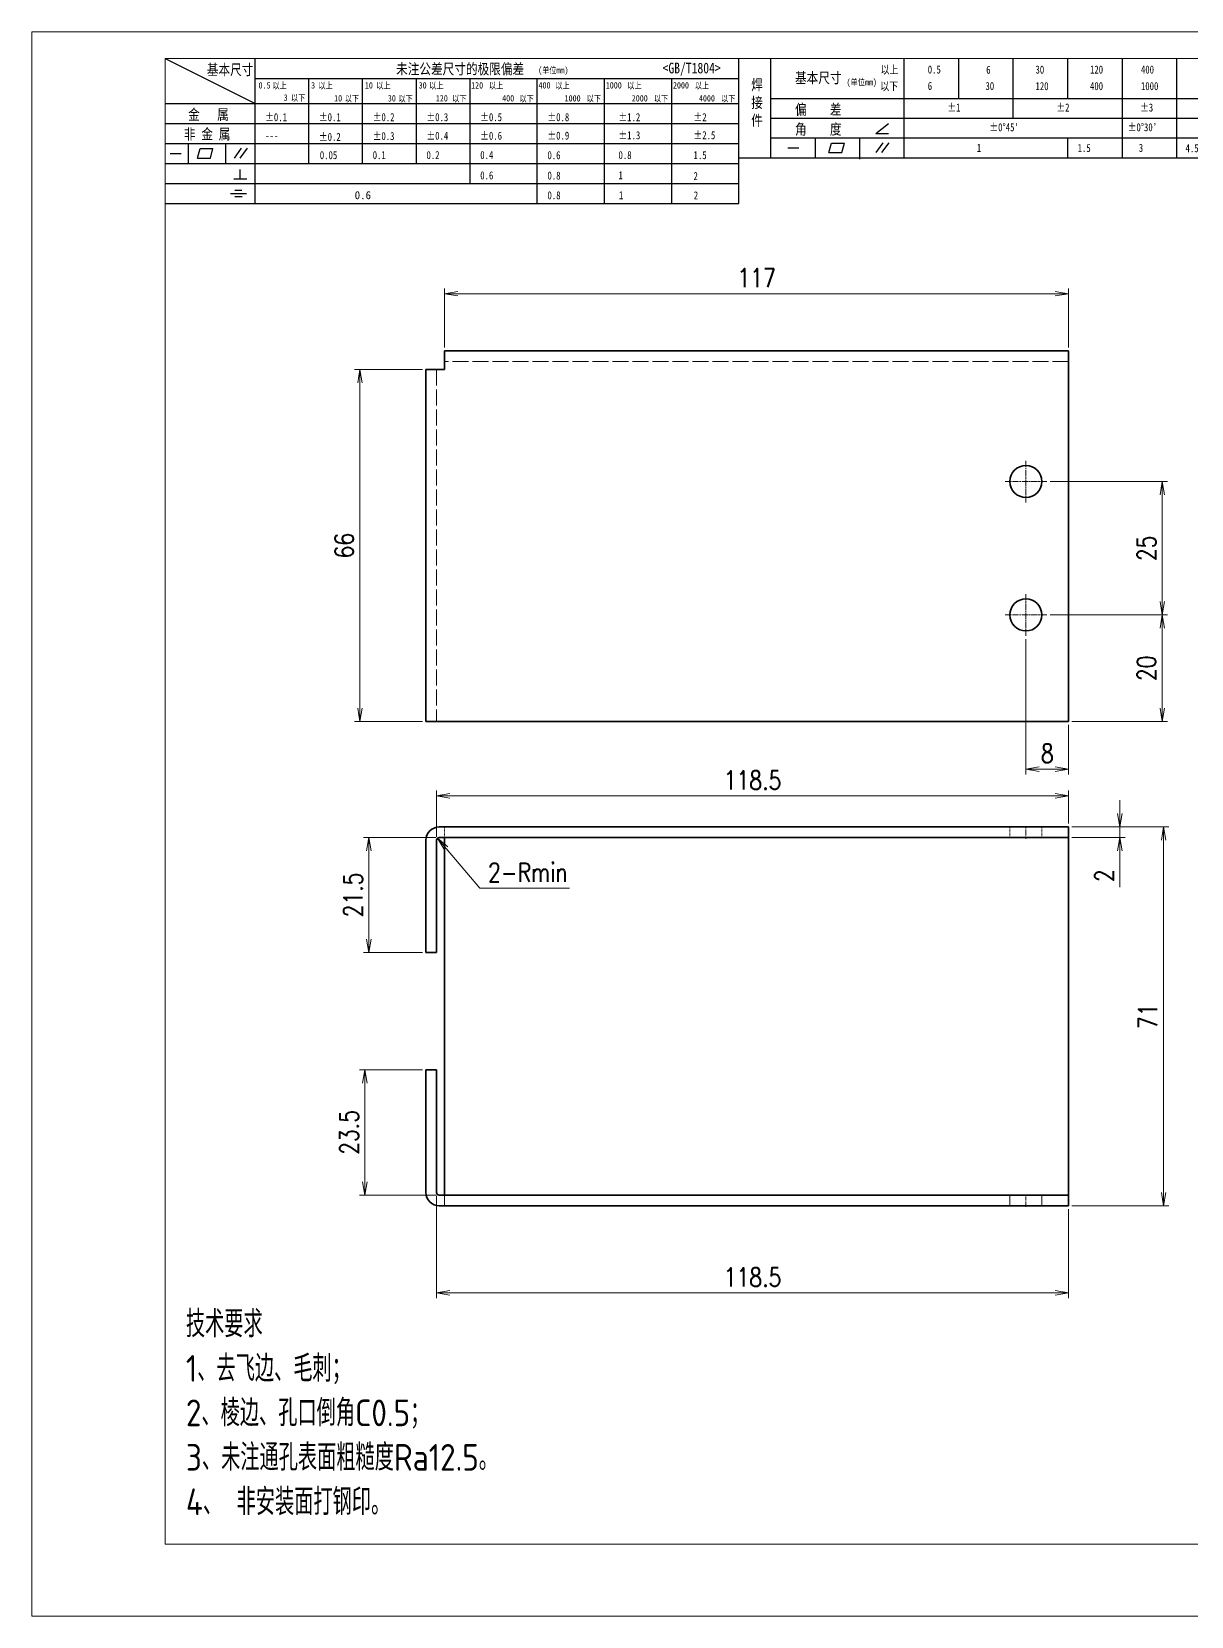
# Model space of a CAD drawing. Header units: inches. Extents: x 269 to 10986, y 1043 to 4337.
# Drawn here: x 513.6 to 731, y 1711.2 to 2008.2 of the extents above; entities that cross this region are included whole.
import ezdxf

# ---------------------------------------------------------------- set-up
doc = ezdxf.new("R2010")
doc.units = ezdxf.units.IN
doc.header["$MEASUREMENT"] = 0
doc.linetypes.add('AM_ISO02W050x2', pattern=[3.75, 3, -0.75])
doc.linetypes.add('AM_ISO08W050x2', pattern=[9, 6, -0.75, 1.5, -0.75])
doc.layers.add('DIM', color=3, linetype='Continuous')
doc.layers.add('图\\M+19E79\\M+195B6\\M+18E9A', color=7, linetype='Continuous')
for name, color, linetype, lineweight in [('中心线', 2, 'AM_ISO08W050x2', 18), ('图框', 7, 'Continuous', 18), ('标注线', 3, 'Continuous', 18), ('粗实线', 7, 'Continuous', 35), ('虚线', 1, 'AM_ISO02W050x2', 18)]:
    doc.layers.add(name, color=color, linetype=linetype, lineweight=lineweight)
doc.layers.add('打印', color=7, linetype='Continuous', lineweight=15, plot=False)
doc.layers.add('打印-禁用', color=7, linetype='Continuous', lineweight=15, plot=False)
doc.styles.add('DIM', font='romans.shx', dxfattribs={"width": 0.8, "bigfont": 'bigfont.shx'})
doc.styles.add('国标', font='simfang.ttf', dxfattribs={"width": 0.8})
doc.styles.add('机械长仿宋', font='gbenor.shx', dxfattribs={"height": 1, "bigfont": 'gbcbig.shx'})
doc.dimstyles.new('XR 1-1$0', dxfattribs={"dimtxt": 3.5, "dimasz": 2.5, "dimexe": 1, "dimexo": 0.625, "dimgap": 1.2, "dimtad": 1, "dimzin": 9, "dimdsep": 46, "dimtxsty": 'DIM', "dimblk": 'OPEN', "dimcen": 0, "dimclrd": 8, "dimclre": 8, "dimclrt": 2, "dimazin": 2, "dimtfac": 0.5, "dimtmove": 0, "dimatfit": 3, "dimldrblk": 'OPEN', "dimfxl": 0, "dimtolj": 2, "dimlwd": 18, "dimlwe": 18, "dimarcsym": 0})
doc.dimstyles.new('XR 1-1$4', dxfattribs={"dimtxt": 3.5, "dimasz": 2.5, "dimexe": 1, "dimexo": 0.625, "dimgap": 1.2, "dimtad": 1, "dimtoh": 1, "dimdsep": 46, "dimtxsty": 'DIM', "dimblk": 'OPEN', "dimcen": 0, "dimclrd": 8, "dimclre": 8, "dimclrt": 2, "dimazin": 2, "dimtfac": 0.5, "dimtofl": 0, "dimtmove": 0, "dimatfit": 3, "dimldrblk": 'OPEN', "dimfxl": 0, "dimtolj": 2, "dimlwd": 18, "dimlwe": 18, "dimarcsym": 0})

# ---------------------------------------------------------------- blocks, each defined once
blk = doc.blocks.new('GZDEH零件A3图框V01版')
at = {"layer": '图\\M+19E79\\M+195B6\\M+18E9A', "color": 9}
for p, q in [((2882.49, -1554.46), (2899.37, -1562.92)), ((2899.37, -1581.67), (2899.37, -1554.46)), ((2990.09, -1581.67), (2990.09, -1554.46)), ((2996.09, -1573.08), (2996.09, -1554.46)), ((3021.09, -1561.98), (3021.09, -1554.46)), ((3031.31, -1561.98), (3031.31, -1554.46)), ((3041.53, -1561.98), (3041.53, -1554.46)), ((3051.75, -1561.98), (3051.75, -1554.46)), ((3061.98, -1561.98), (3061.98, -1554.46)), ((3072.2, -1561.98), (3072.2, -1554.46)), ((2899.37, -1558.24), (2990.09, -1558.24)), ((2909.45, -1574.17), (2909.45, -1558.24)), ((2919.53, -1574.17), (2919.53, -1558.24)), ((2929.61, -1574.17), (2929.61, -1558.24)), ((2939.69, -1577.92), (2939.69, -1558.24)), ((2952.29, -1581.67), (2952.29, -1558.24)), ((2964.89, -1581.67), (2964.89, -1558.24)), ((2977.49, -1581.67), (2977.49, -1558.24)), ((2996.09, -1561.98), (3113.09, -1561.98)), ((3021.09, -1573.08), (3021.09, -1561.98)), ((3041.53, -1565.68), (3041.53, -1561.98)), ((3061.98, -1573.08), (3061.98, -1561.98)), ((3072.2, -1573.08), (3072.2, -1561.98)), ((2882.49, -1562.92), (2990.09, -1562.92)), ((2882.49, -1566.67), (2990.09, -1566.67)), ((2996.09, -1565.68), (3113.09, -1565.68)), ((3015.75, -1568.51), (3018.15, -1566.66)), ((2882.49, -1570.42), (2990.09, -1570.42)), ((2886.92, -1574.12), (2886.92, -1570.42)), ((2893.91, -1574.12), (2893.91, -1570.42)), ((2996.09, -1569.38), (3113.09, -1569.38)), ((3004.42, -1573.08), (3004.42, -1569.38)), ((3006.97, -1572.12), (3007.45, -1570.33)), ((3007.45, -1570.33), (3009.86, -1570.33)), ((3009.39, -1572.12), (3009.86, -1570.33)), ((3012.75, -1573.08), (3012.75, -1569.38)), ((3015.75, -1568.51), (3018.15, -1568.51)), ((3015.81, -1572.12), (3017.15, -1570.26)), ((3016.89, -1572.12), (3018.23, -1570.26)), ((3051.75, -1573.08), (3051.75, -1569.38)), ((2883.43, -1572.27), (2885.49, -1572.27)), ((2888.59, -1573.16), (2889.07, -1571.37)), ((2888.59, -1573.16), (2891, -1573.16)), ((2889.07, -1571.37), (2891.48, -1571.37)), ((2891, -1573.16), (2891.48, -1571.37)), ((2895.52, -1573.16), (2896.85, -1571.3)), ((2896.6, -1573.16), (2897.94, -1571.3)), ((2990.09, -1573.08), (3113.09, -1573.08)), ((2999.26, -1571.23), (3001.32, -1571.23)), ((3006.97, -1572.12), (3009.39, -1572.12)), ((3012.75, -1573.33), (3012.75, -1573.08)), ((2882.49, -1574.17), (2990.09, -1574.17)), ((2895.42, -1577.05), (2897.81, -1577.05)), ((2896.58, -1577.05), (2896.58, -1575.28)), ((2882.49, -1577.92), (2990.09, -1577.92)), ((2894.79, -1579.77), (2897.77, -1579.77)), ((2895.57, -1579.17), (2896.92, -1579.17)), ((2882.49, -1581.67), (2990.09, -1581.67)), ((2895.57, -1580.37), (2896.93, -1580.37))]:
    blk.add_line(p, q, dxfattribs=at)
at = {"layer": '图框', "linetype": 'Continuous'}
for p, q in [((2882.49, -1554.46), (2882.49, -1832.96)), ((3272.49, -1554.46), (2882.49, -1554.46)), ((2882.49, -1832.96), (3272.49, -1832.96))]:
    blk.add_line(p, q, dxfattribs=at)
at = {"layer": '打印-禁用', "linetype": 'Continuous'}
for p, q in [((2857.49, -1549.46), (2857.49, -1846.46)), ((3277.49, -1549.46), (2857.49, -1549.46)), ((2857.49, -1846.46), (3277.49, -1846.46))]:
    blk.add_line(p, q, dxfattribs=at)
at = {"layer": '图\\M+19E79\\M+195B6\\M+18E9A', "color": 9, "style": '国标', "width": 0.8}
for s, height, p in [('基本尺寸', 2, (2890.33, -1557.58)), ('未注公差尺寸的极限偏差', 2, (2925.81, -1557.44)), ('<GB/T1804>', 2, (2975.78, -1557.27)), ('以上', 1.5, (3016.64, -1557.33)), ('0.5', 1.5, (3025.49, -1557.3)), ('6', 1.5, (3036.45, -1557.34)), ('30', 1.5, (3045.69, -1557.31)), ('120', 1.5, (3055.91, -1557.31)), ('400', 1.5, (3065.46, -1557.31)), ('30', 1.2, (2930.04, -1560.11)), ('基本尺寸', 2, (3000.6, -1559.1)), ('以下', 1.5, (3016.58, -1560.43)), ('6', 1.5, (3025.49, -1560.38)), ('30', 1.5, (3036.31, -1560.39)), ('120', 1.5, (3045.69, -1560.41)), ('400', 1.5, (3055.91, -1560.41)), ('1000', 1.5, (3065.46, -1560.41)), ('金   属', 2, (2886.82, -1565.98)), ('±0.1', 1.5, (2901.27, -1566.23)), ('±0.1', 1.5, (2911.35, -1566.23)), ('±0.2', 1.5, (2921.43, -1566.23)), ('±0.3', 1.5, (2931.51, -1566.23)), ('±0.5', 1.5, (2941.59, -1566.23)), ('±0.8', 1.5, (2954.19, -1566.23)), ('±1.2', 1.5, (2967.51, -1566.23)), ('±2', 1.5, (2981.58, -1566.23)), ('偏    差', 2, (3000.6, -1565.04)), ('±1', 1.5, (3029.16, -1564.42)), ('±2', 1.5, (3049.61, -1564.42)), ('±3', 1.5, (3065.3, -1564.42)), ('非 金 属', 2, (2886.02, -1569.65)), ('±0.3', 1.5, (2921.43, -1569.77)), ('±0.4', 1.5, (2931.51, -1569.71)), ('±0.6', 1.5, (2941.59, -1569.71)), ('±0.9', 1.5, (2954.19, -1569.68)), ('±1.3', 1.5, (2967.51, -1569.62)), ('±2.5', 1.5, (2981.58, -1569.61)), ('角    度', 2, (3000.6, -1568.74)), ("±0%%D45'", 1.5, (3037.06, -1568.12)), ("±0%%D30'", 1.5, (3062.98, -1568.12)), ('---', 1.5, (2901.27, -1569.65)), ('±0.2', 1.5, (2911.35, -1569.92)), ('1', 1.5, (3034.69, -1571.98)), ('1.5', 1.5, (3053.59, -1572.01)), ('3', 1.5, (3065.05, -1571.98)), ('4.5', 1.5, (3073.82, -1572.05)), ('0.1', 1.5, (2921.43, -1573.34)), ('0.2', 1.5, (2931.51, -1573.33)), ('0.4', 1.5, (2941.59, -1573.33)), ('0.6', 1.5, (2954.19, -1573.35)), ('0.8', 1.5, (2967.51, -1573.33)), ('1.5', 1.5, (2981.58, -1573.34)), ('0.6', 1.5, (2941.59, -1577.14)), ('0.8', 1.5, (2954.19, -1577.17)), ('1', 1.5, (2967.51, -1577.12)), ('2', 1.5, (2981.58, -1577.26)), ('0.8', 1.5, (2954.19, -1580.87)), ('1', 1.5, (2967.59, -1580.86)), ('2', 1.5, (2981.62, -1580.89))]:
    blk.add_text(s, height=height, dxfattribs=at).set_placement(p)
at = {"layer": '图\\M+19E79\\M+195B6\\M+18E9A', "color": 9, "lineweight": 15, "style": '国标', "width": 0.8}
for s, p in [('(单位mm)', (2952.44, -1557.27)), ('0.5', (2900.03, -1560.11)), ('以上', (2902.64, -1560.16)), ('3', (2909.88, -1560.11)), ('以上', (2911.25, -1560.16)), ('10', (2919.96, -1560.11)), ('以上', (2922.09, -1560.16)), ('以上', (2932.02, -1560.16)), ('120', (2939.88, -1560.11)), ('以上', (2943.21, -1560.16)), ('400', (2952.52, -1560.11)), ('以上', (2955.68, -1560.16)), ('1000', (2965.12, -1560.11)), ('以上', (2969.16, -1560.16)), ('2000', (2977.72, -1560.11)), ('以上', (2981.8, -1560.16)), ('(单位mm)', (3010.27, -1559.51)), ('3', (2904.73, -1562.41)), ('以下', (2906.1, -1562.46)), ('10', (2914.19, -1562.54)), ('以下', (2916.18, -1562.59)), ('30', (2924.27, -1562.54)), ('以下', (2926.26, -1562.59)), ('120', (2933.26, -1562.54)), ('以下', (2936.34, -1562.59)), ('400', (2945.7, -1562.54)), ('以下', (2948.94, -1562.59)), ('1000', (2957.41, -1562.54)), ('以下', (2961.54, -1562.59)), ('2000', (2969.99, -1562.54)), ('以下', (2974.14, -1562.59)), ('4000', (2982.59, -1562.54)), ('以下', (2986.74, -1562.59))]:
    blk.add_text(s, height=1.2, dxfattribs=at).set_placement(p)
at = {"layer": '图\\M+19E79\\M+195B6\\M+18E9A', "color": 9, "lineweight": 13, "style": '国标'}
blk.add_text('0.6', height=1.5, dxfattribs=at).set_placement((2918.05, -1580.85))
at = {"layer": '图\\M+19E79\\M+195B6\\M+18E9A', "color": 9, "style": '国标'}
for s, insert, char_height, width, attachment_point in [('焊\\P接\\P件', (2992.39, -1558.41), 2, 3.1877, 1), ('0.05', (2911.51, -1573.37), 1.5, 5.1982, 7)]:
    blk.add_mtext(s, dxfattribs=dict(at, insert=insert, char_height=char_height, width=width, attachment_point=attachment_point))
blk = doc.blocks.new('DEH A3')
at = {"layer": '图框'}
blk.add_blockref('GZDEH零件A3图框V01版', (-2857.49, 1846.46), dxfattribs=at)
blk = doc.blocks.new('_Open')
at = {"color": 0, "linetype": 'ByBlock', "lineweight": -2}
for p, q in [((-1, 0.17), (0, 0)), ((-1, -0.17), (0, 0)), ((0, 0), (-1, 0))]:
    blk.add_line(p, q, dxfattribs=at)
blk = doc.blocks.new('*D566')
at = {"layer": 'Defpoints', "color": 0, "transparency": 16777216}
for p in [(708.01, 1865), (589.51, 1856.68), (708.01, 1859.18)]:
    blk.add_point(p, dxfattribs=at)
at = {"layer": 'DIM', "color": 8, "lineweight": 18, "transparency": 16777216}
for p, q in [((589.51, 1857.3), (589.51, 1866)), ((708.01, 1859.8), (708.01, 1866)), ((592.01, 1865), (705.51, 1865))]:
    blk.add_line(p, q, dxfattribs=at)
at = {"layer": 'DIM', "color": 8, "lineweight": 18, "transparency": 16777216, "xscale": 2.5, "yscale": 2.5, "zscale": 2.5, "rotation": 180}
blk.add_blockref('_Open', (589.51, 1865), dxfattribs=at)
at = {"layer": 'DIM', "color": 8, "lineweight": 18, "transparency": 16777216, "xscale": 2.5, "yscale": 2.5, "zscale": 2.5}
blk.add_blockref('_Open', (708.01, 1865), dxfattribs=at)
at = {"layer": 'DIM', "color": 2, "transparency": 16777216, "insert": (648.76, 1867.95), "char_height": 3.5, "attachment_point": 5, "style": 'DIM'}
blk.add_mtext('\\A2;118.5', dxfattribs=at)
blk = doc.blocks.new('*D567')
at = {"layer": 'Defpoints', "color": 0, "transparency": 16777216}
for p in [(576.81, 1857.18), (590.01, 1857.18), (587.51, 1835.68)]:
    blk.add_point(p, dxfattribs=at)
at = {"layer": 'DIM', "color": 8, "lineweight": 18, "transparency": 16777216}
for p, q in [((589.38, 1857.18), (575.81, 1857.18)), ((576.81, 1838.18), (576.81, 1854.68)), ((586.88, 1835.68), (575.81, 1835.68))]:
    blk.add_line(p, q, dxfattribs=at)
at = {"layer": 'DIM', "color": 8, "lineweight": 18, "transparency": 16777216, "xscale": 2.5, "yscale": 2.5, "zscale": 2.5}
for p, rotation in [((576.81, 1857.18), 90), ((576.81, 1835.68), 270)]:
    blk.add_blockref('_Open', p, dxfattribs=dict(at, rotation=rotation))
at = {"layer": 'DIM', "color": 2, "transparency": 16777216, "insert": (573.86, 1846.43), "char_height": 3.5, "attachment_point": 5, "rotation": 90, "style": 'DIM'}
blk.add_mtext('\\A2;21.5', dxfattribs=at)
blk = doc.blocks.new('*D568')
at = {"layer": 'Defpoints', "color": 0, "transparency": 16777216}
for p in [(708.01, 1859.18), (708.01, 1857.18), (717.62, 1857.18)]:
    blk.add_point(p, dxfattribs=at)
at = {"layer": 'DIM', "color": 8, "lineweight": 18, "transparency": 16777216}
for p, q in [((717.62, 1861.68), (717.62, 1864.18)), ((708.63, 1859.18), (718.62, 1859.18)), ((708.63, 1857.18), (718.62, 1857.18)), ((717.62, 1859.18), (717.62, 1857.18)), ((717.62, 1854.68), (717.62, 1847.91))]:
    blk.add_line(p, q, dxfattribs=at)
at = {"layer": 'DIM', "color": 8, "lineweight": 18, "transparency": 16777216, "xscale": 2.5, "yscale": 2.5, "zscale": 2.5}
for p, rotation in [((717.62, 1859.18), 270), ((717.62, 1857.18), 90)]:
    blk.add_blockref('_Open', p, dxfattribs=dict(at, rotation=rotation))
at = {"layer": 'DIM', "color": 2, "transparency": 16777216, "insert": (714.67, 1850.04), "char_height": 3.5, "attachment_point": 5, "rotation": 90, "style": 'DIM'}
blk.add_mtext('\\A2;2', dxfattribs=at)
blk = doc.blocks.new('*D569')
at = {"layer": 'Defpoints', "color": 0, "transparency": 16777216}
for p in [(708.01, 1859.18), (708.01, 1788.18), (725.82, 1788.18)]:
    blk.add_point(p, dxfattribs=at)
at = {"layer": 'DIM', "color": 8, "lineweight": 18, "transparency": 16777216}
for p, q in [((708.63, 1859.18), (726.82, 1859.18)), ((725.82, 1856.68), (725.82, 1790.68)), ((708.63, 1788.18), (726.82, 1788.18))]:
    blk.add_line(p, q, dxfattribs=at)
at = {"layer": 'DIM', "color": 8, "lineweight": 18, "transparency": 16777216, "xscale": 2.5, "yscale": 2.5, "zscale": 2.5}
for p, rotation in [((725.82, 1859.18), 90), ((725.82, 1788.18), 270)]:
    blk.add_blockref('_Open', p, dxfattribs=dict(at, rotation=rotation))
at = {"layer": 'DIM', "color": 2, "transparency": 16777216, "insert": (722.87, 1823.68), "char_height": 3.5, "attachment_point": 5, "rotation": 90, "style": 'DIM'}
blk.add_mtext('\\A2;71', dxfattribs=at)
blk = doc.blocks.new('*D570')
at = {"layer": 'Defpoints', "color": 0, "transparency": 16777216}
for p in [(587.51, 1813.68), (576.07, 1790.18), (590.01, 1790.18)]:
    blk.add_point(p, dxfattribs=at)
at = {"layer": 'DIM', "color": 8, "lineweight": 18, "transparency": 16777216}
for p, q in [((586.88, 1813.68), (575.07, 1813.68)), ((576.07, 1811.18), (576.07, 1792.68)), ((589.38, 1790.18), (575.07, 1790.18))]:
    blk.add_line(p, q, dxfattribs=at)
at = {"layer": 'DIM', "color": 8, "lineweight": 18, "transparency": 16777216, "xscale": 2.5, "yscale": 2.5, "zscale": 2.5}
for p, rotation in [((576.07, 1813.68), 90), ((576.07, 1790.18), 270)]:
    blk.add_blockref('_Open', p, dxfattribs=dict(at, rotation=rotation))
at = {"layer": 'DIM', "color": 2, "transparency": 16777216, "insert": (573.12, 1801.93), "char_height": 3.5, "attachment_point": 5, "rotation": 90, "style": 'DIM'}
blk.add_mtext('\\A2;23.5', dxfattribs=at)
blk = doc.blocks.new('*D571')
at = {"layer": 'Defpoints', "color": 0, "transparency": 16777216}
for p in [(589.51, 1790.68), (708.01, 1788.18), (708.01, 1771.86)]:
    blk.add_point(p, dxfattribs=at)
at = {"layer": 'DIM', "color": 8, "lineweight": 18, "transparency": 16777216}
for p, q in [((589.51, 1790.05), (589.51, 1770.86)), ((708.01, 1787.55), (708.01, 1770.86)), ((592.01, 1771.86), (705.51, 1771.86))]:
    blk.add_line(p, q, dxfattribs=at)
at = {"layer": 'DIM', "color": 8, "lineweight": 18, "transparency": 16777216, "xscale": 2.5, "yscale": 2.5, "zscale": 2.5, "rotation": 180}
blk.add_blockref('_Open', (589.51, 1771.86), dxfattribs=at)
at = {"layer": 'DIM', "color": 8, "lineweight": 18, "transparency": 16777216, "xscale": 2.5, "yscale": 2.5, "zscale": 2.5}
blk.add_blockref('_Open', (708.01, 1771.86), dxfattribs=at)
at = {"layer": 'DIM', "color": 2, "transparency": 16777216, "insert": (648.76, 1774.81), "char_height": 3.5, "attachment_point": 5, "style": 'DIM'}
blk.add_mtext('\\A2;118.5', dxfattribs=at)
blk = doc.blocks.new('*D572')
at = {"layer": 'Defpoints', "color": 0, "transparency": 16777216}
for p in [(708.01, 1959.13), (591.01, 1948.42), (708.01, 1948.42)]:
    blk.add_point(p, dxfattribs=at)
at = {"layer": 'DIM', "color": 8, "lineweight": 18, "transparency": 16777216}
for p, q in [((591.01, 1949.05), (591.01, 1960.13)), ((593.51, 1959.13), (705.51, 1959.13)), ((708.01, 1949.05), (708.01, 1960.13))]:
    blk.add_line(p, q, dxfattribs=at)
at = {"layer": 'DIM', "color": 8, "lineweight": 18, "transparency": 16777216, "xscale": 2.5, "yscale": 2.5, "zscale": 2.5, "rotation": 180}
blk.add_blockref('_Open', (591.01, 1959.13), dxfattribs=at)
at = {"layer": 'DIM', "color": 8, "lineweight": 18, "transparency": 16777216, "xscale": 2.5, "yscale": 2.5, "zscale": 2.5}
blk.add_blockref('_Open', (708.01, 1959.13), dxfattribs=at)
at = {"layer": 'DIM', "color": 2, "transparency": 16777216, "insert": (649.51, 1962.08), "char_height": 3.5, "attachment_point": 5, "style": 'DIM'}
blk.add_mtext('\\A2;117', dxfattribs=at)
blk = doc.blocks.new('*D573')
at = {"layer": 'Defpoints', "color": 0, "transparency": 16777216}
for p in [(575.15, 1944.92), (587.51, 1944.92), (587.51, 1878.92)]:
    blk.add_point(p, dxfattribs=at)
at = {"layer": 'DIM', "color": 8, "lineweight": 18, "transparency": 16777216}
for p, q in [((586.88, 1944.92), (574.15, 1944.92)), ((575.15, 1881.42), (575.15, 1942.42)), ((586.88, 1878.92), (574.15, 1878.92))]:
    blk.add_line(p, q, dxfattribs=at)
at = {"layer": 'DIM', "color": 8, "lineweight": 18, "transparency": 16777216, "xscale": 2.5, "yscale": 2.5, "zscale": 2.5}
for p, rotation in [((575.15, 1944.92), 90), ((575.15, 1878.92), 270)]:
    blk.add_blockref('_Open', p, dxfattribs=dict(at, rotation=rotation))
at = {"layer": 'DIM', "color": 2, "transparency": 16777216, "insert": (572.2, 1911.92), "char_height": 3.5, "attachment_point": 5, "rotation": 90, "style": 'DIM'}
blk.add_mtext('\\A2;66', dxfattribs=at)
blk = doc.blocks.new('*D579')
at = {"layer": 'Defpoints', "color": 0, "transparency": 16777216}
for p in [(589.68, 1857.06), (590.01, 1856.68)]:
    blk.add_point(p, dxfattribs=at)
at = {"layer": 'DIM', "color": 8, "lineweight": 18, "transparency": 16777216}
for p, q in [((597.61, 1847.71), (591.3, 1855.15)), ((614.41, 1847.71), (597.61, 1847.71))]:
    blk.add_line(p, q, dxfattribs=at)
at = {"layer": 'DIM', "color": 8, "lineweight": 18, "transparency": 16777216, "xscale": 2.5, "yscale": 2.5, "zscale": 2.5, "rotation": 130.30019644307}
blk.add_blockref('_Open', (589.68, 1857.06), dxfattribs=at)
at = {"layer": 'DIM', "color": 2, "transparency": 16777216, "insert": (606.61, 1850.66), "char_height": 3.5, "attachment_point": 5, "style": 'DIM'}
blk.add_mtext('\\A2;{\\Fromans,bigfont|c134;2-Rmin}', dxfattribs=at)
blk = doc.blocks.new('*D580')
at = {"layer": 'Defpoints', "color": 0, "transparency": 16777216}
for p in [(703.91, 1898.92), (725.57, 1898.92), (708.01, 1878.92)]:
    blk.add_point(p, dxfattribs=at)
at = {"layer": 'DIM', "color": 8, "lineweight": 18, "transparency": 16777216}
for p, q in [((704.53, 1898.92), (726.57, 1898.92)), ((725.57, 1881.42), (725.57, 1896.42)), ((708.63, 1878.92), (726.57, 1878.92))]:
    blk.add_line(p, q, dxfattribs=at)
at = {"layer": 'DIM', "color": 8, "lineweight": 18, "transparency": 16777216, "xscale": 2.5, "yscale": 2.5, "zscale": 2.5}
for p, rotation in [((725.57, 1898.92), 90), ((725.57, 1878.92), 270)]:
    blk.add_blockref('_Open', p, dxfattribs=dict(at, rotation=rotation))
at = {"layer": 'DIM', "color": 2, "transparency": 16777216, "insert": (722.62, 1888.92), "char_height": 3.5, "attachment_point": 5, "rotation": 90, "style": 'DIM'}
blk.add_mtext('\\A2;20', dxfattribs=at)
blk = doc.blocks.new('*D581')
at = {"layer": 'Defpoints', "color": 0, "transparency": 16777216}
for p in [(703.91, 1923.92), (725.57, 1923.92), (704.53, 1898.92)]:
    blk.add_point(p, dxfattribs=at)
at = {"layer": 'DIM', "color": 8, "lineweight": 18, "transparency": 16777216}
for p, q in [((704.53, 1923.92), (726.57, 1923.92)), ((725.57, 1901.42), (725.57, 1921.42)), ((705.16, 1898.92), (726.57, 1898.92))]:
    blk.add_line(p, q, dxfattribs=at)
at = {"layer": 'DIM', "color": 8, "lineweight": 18, "transparency": 16777216, "xscale": 2.5, "yscale": 2.5, "zscale": 2.5}
for p, rotation in [((725.57, 1923.92), 90), ((725.57, 1898.92), 270)]:
    blk.add_blockref('_Open', p, dxfattribs=dict(at, rotation=rotation))
at = {"layer": 'DIM', "color": 2, "transparency": 16777216, "insert": (722.62, 1911.42), "char_height": 3.5, "attachment_point": 5, "rotation": 90, "style": 'DIM'}
blk.add_mtext('\\A2;25', dxfattribs=at)
blk = doc.blocks.new('*D582')
at = {"layer": 'Defpoints', "color": 0, "transparency": 16777216}
for p in [(700.01, 1895.02), (708.01, 1878.92), (708.01, 1870.02)]:
    blk.add_point(p, dxfattribs=at)
at = {"layer": 'DIM', "color": 8, "lineweight": 18, "transparency": 16777216}
for p, q in [((700.01, 1894.4), (700.01, 1869.02)), ((708.01, 1878.3), (708.01, 1869.02)), ((702.51, 1870.02), (705.51, 1870.02))]:
    blk.add_line(p, q, dxfattribs=at)
at = {"layer": 'DIM', "color": 8, "lineweight": 18, "transparency": 16777216, "xscale": 2.5, "yscale": 2.5, "zscale": 2.5, "rotation": 180}
blk.add_blockref('_Open', (700.01, 1870.02), dxfattribs=at)
at = {"layer": 'DIM', "color": 8, "lineweight": 18, "transparency": 16777216, "xscale": 2.5, "yscale": 2.5, "zscale": 2.5}
blk.add_blockref('_Open', (708.01, 1870.02), dxfattribs=at)
at = {"layer": 'DIM', "color": 2, "transparency": 16777216, "insert": (704.01, 1872.97), "char_height": 3.5, "attachment_point": 5, "style": 'DIM'}
blk.add_mtext('\\A2;8', dxfattribs=at)

msp = doc.modelspace()

# ---------------------------------------------------------------- linework, layer by layer
at = {"layer": '中心线', "ltscale": 0.195}
for p, q in [((700.006, 1927.82), (700.006, 1920.02)), ((703.906, 1923.92), (696.106, 1923.92)), ((700.006, 1902.82), (700.006, 1895.02)), ((703.906, 1898.92), (696.106, 1898.92))]:
    msp.add_line(p, q, dxfattribs=at)
at = {"layer": '中心线', "ltscale": 0.06}
for p, q in [((700.006, 1856.978), (700.006, 1859.378)), ((700.006, 1787.978), (700.006, 1790.378))]:
    msp.add_line(p, q, dxfattribs=at)
at = {"layer": '打印'}
msp.add_lwpolyline([(513.601, 2008.236), (933.601, 2008.236), (933.601, 1711.236), (513.601, 1711.236)], close=True, dxfattribs=at)
at = {"layer": '粗实线', "ltscale": 0.0625}
for p, q in [((591.006, 1948.42), (591.006, 1945.92)), ((708.006, 1948.42), (708.006, 1945.92)), ((587.506, 1944.92), (590.006, 1944.92)), ((587.506, 1878.92), (590.006, 1878.92))]:
    msp.add_line(p, q, dxfattribs=at)
at = {"layer": '粗实线'}
for p, q in [((708.006, 1948.42), (591.006, 1948.42)), ((708.006, 1945.92), (708.006, 1878.92)), ((587.506, 1944.92), (587.506, 1878.92)), ((708.006, 1878.92), (590.006, 1878.92)), ((587.506, 1856.678), (587.506, 1835.678)), ((589.506, 1856.678), (589.506, 1835.678)), ((708.006, 1859.178), (590.006, 1859.178)), ((708.006, 1857.178), (590.006, 1857.178)), ((591.006, 1856.678), (591.006, 1790.678)), ((708.006, 1856.678), (708.006, 1790.678)), ((587.506, 1813.678), (587.506, 1790.678)), ((589.506, 1813.678), (589.506, 1790.678)), ((708.006, 1790.178), (590.006, 1790.178)), ((708.006, 1788.178), (590.006, 1788.178))]:
    msp.add_line(p, q, dxfattribs=at)
at = {"layer": '粗实线', "ltscale": 0.025}
for p, q in [((591.006, 1945.92), (591.006, 1944.92)), ((591.006, 1944.92), (590.006, 1944.92))]:
    msp.add_line(p, q, dxfattribs=at)
at = {"layer": '粗实线', "ltscale": 0.003661}
for p, q in [((591.006, 1857.178), (591.006, 1857.032)), ((708.006, 1857.178), (708.006, 1857.032)), ((591.006, 1790.325), (591.006, 1790.178)), ((708.006, 1790.325), (708.006, 1790.178))]:
    msp.add_line(p, q, dxfattribs=at)
at = {"layer": '粗实线', "ltscale": 0.008839}
for p, q in [((591.006, 1857.032), (591.006, 1856.678)), ((708.006, 1857.032), (708.006, 1856.678)), ((591.006, 1790.678), (591.006, 1790.325)), ((708.006, 1790.678), (708.006, 1790.325))]:
    msp.add_line(p, q, dxfattribs=at)
at = {"layer": '粗实线', "ltscale": 0.05}
for p, q in [((708.006, 1857.178), (708.006, 1859.178)), ((587.506, 1835.678), (589.506, 1835.678)), ((587.506, 1813.678), (589.506, 1813.678)), ((708.006, 1788.178), (708.006, 1790.178))]:
    msp.add_line(p, q, dxfattribs=at)
at = {"layer": '粗实线'}
for centre in [(700.006, 1923.92), (700.006, 1898.92)]:
    msp.add_circle(centre, 3, dxfattribs=at)
for centre, radius, start, end in [((590.006, 1856.678), 2.5, 90, 180), ((590.006, 1856.678), 0.5, 90, 180), ((590.006, 1790.678), 2.5, 180, 270), ((590.006, 1790.678), 0.5, 180, 270)]:
    msp.add_arc(centre, radius, start, end, dxfattribs=at)
at = {"layer": '虚线'}
for p, q in [((708.006, 1946.42), (591.006, 1946.42)), ((589.506, 1944.92), (589.506, 1878.92))]:
    msp.add_line(p, q, dxfattribs=at)
at = {"layer": '虚线', "ltscale": 0.05}
for p, q in [((591.006, 1857.178), (591.006, 1859.178)), ((697.006, 1857.178), (697.006, 1859.178)), ((697.006, 1857.178), (697.006, 1859.178)), ((703.006, 1857.178), (703.006, 1859.178)), ((703.006, 1857.178), (703.006, 1859.178)), ((591.006, 1788.178), (591.006, 1790.178)), ((697.006, 1788.178), (697.006, 1790.178)), ((697.006, 1788.178), (697.006, 1790.178)), ((703.006, 1788.178), (703.006, 1790.178)), ((703.006, 1788.178), (703.006, 1790.178))]:
    msp.add_line(p, q, dxfattribs=at)

# ---------------------------------------------------------------- block references
at = {"layer": '图框'}
msp.add_blockref('DEH A3', (513.601, 1711.236), dxfattribs=at)

# ---------------------------------------------------------------- texts
at = {"layer": '标注线', "color": 2, "insert": (542.514, 1730.167), "char_height": 5, "width": 114.82461, "attachment_point": 7, "style": '机械长仿宋'}
msp.add_mtext('\\A2;技术要求\\P1、去飞边、毛刺；\\P2、棱边、孔口倒角C0.5；\\P3、未注通孔表面粗糙度Ra12.5。\\P{\\A0;4、\\C3; \\C2;非安装面打钢印。}', dxfattribs=at)

# ---------------------------------------------------------------- dimensions: what is measured, and where the dimension line sits
at = {"layer": 'DIM'}
for base, p1, p2, picture, middle in [((708.006, 1959.133), (591.006, 1948.42), (708.006, 1948.42), '*D572', (649.506, 1962.083)), ((708.006, 1870.024), (700.006, 1895.02), (708.006, 1878.92), '*D582', (704.006, 1872.974)), ((708.006, 1864.998), (589.506, 1856.678), (708.006, 1859.178), '*D566', (648.756, 1867.948)), ((708.006, 1771.858), (589.506, 1790.678), (708.006, 1788.178), '*D571', (648.756, 1774.808))]:
    dim = msp.add_linear_dim(base=base, p1=p1, p2=p2, dimstyle='XR 1-1$0', dxfattribs=at)
    dim.commit()
    dim.dimension.update_dxf_attribs({"geometry": picture, "text_midpoint": middle})
for base, p1, p2, picture, middle in [((575.148, 1944.92), (587.506, 1878.92), (587.506, 1944.92), '*D573', (572.198, 1911.92)), ((725.57, 1923.92), (704.531, 1898.92), (703.906, 1923.92), '*D581', (722.62, 1911.42)), ((725.57, 1898.92), (708.006, 1878.92), (703.906, 1898.92), '*D580', (722.62, 1888.92)), ((717.624, 1857.178), (708.006, 1859.178), (708.006, 1857.178), '*D568', (714.674, 1850.045)), ((576.81, 1857.178), (587.506, 1835.678), (590.006, 1857.178), '*D567', (573.86, 1846.428)), ((725.815, 1788.178), (708.006, 1859.178), (708.006, 1788.178), '*D569', (722.865, 1823.678)), ((576.073, 1790.178), (587.506, 1813.678), (590.006, 1790.178), '*D570', (573.123, 1801.928))]:
    dim = msp.add_linear_dim(base=base, p1=p1, p2=p2, angle=90, dimstyle='XR 1-1$0', dxfattribs=at)
    dim.commit()
    dim.dimension.update_dxf_attribs({"geometry": picture, "text_midpoint": middle})
dim = msp.add_radius_dim(center=(590.006, 1856.678), mpoint=(589.682, 1857.059), text='{\\Fromans,bigfont|c134;2-Rmin}', dimstyle='XR 1-1$4', override={"dimtmove": 1}, dxfattribs=at)
dim.commit()
dim.dimension.update_dxf_attribs({"geometry": '*D579', "text_midpoint": (597.609, 1847.713), "dimtype": 164})

doc.saveas('drawing.dxf')
